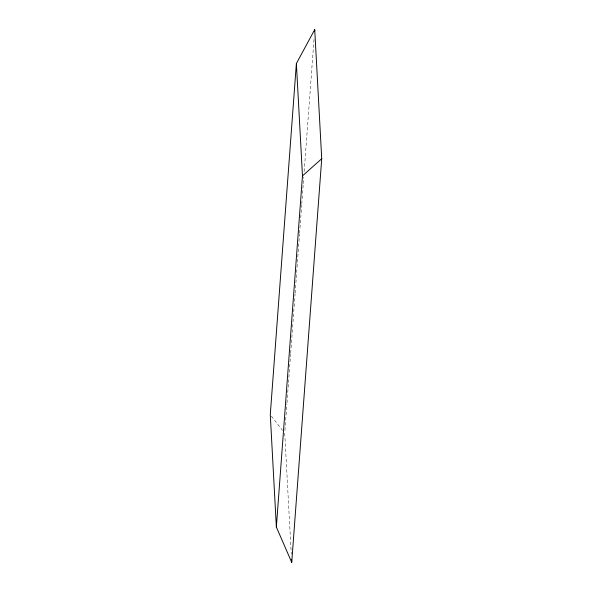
<?xml version="1.0" encoding="UTF-8"?>
<svg xmlns="http://www.w3.org/2000/svg" width="592" height="592" viewBox="0 0 592 592"><rect width="100%" height="100%" fill="white"/><g stroke="black" fill="none" stroke-linecap="round" stroke-linejoin="round"><path stroke-width="0.44" stroke-dasharray="2.96 2.22" d="M284.93 430.48L286.92 403.759M286.987 402.834L288.422 383.483M288.496 382.558L290.62 353.994M290.687 353.069L295.068 294.091M295.134 293.166L299.522 234.188M299.589 233.27L301.713 204.699M301.779 203.774L303.222 184.423M303.289 183.505L303.77 177.052M304.177 171.525L314.041 38.813M271.388 416.109L282.502 430.391M284.722 433.248L291.271 554.097"/><path stroke-width="0.89" d="M296.377 63.507L270.278 414.681L276.36 527.043L291.723 562.4L321.722 158.752L314.729 29.6L296.377 63.507L302.468 175.868L276.36 527.043M314.589 31.443L314.729 29.6M302.468 175.868L321.722 158.752M291.567 559.632L291.723 562.4"/></g></svg>
